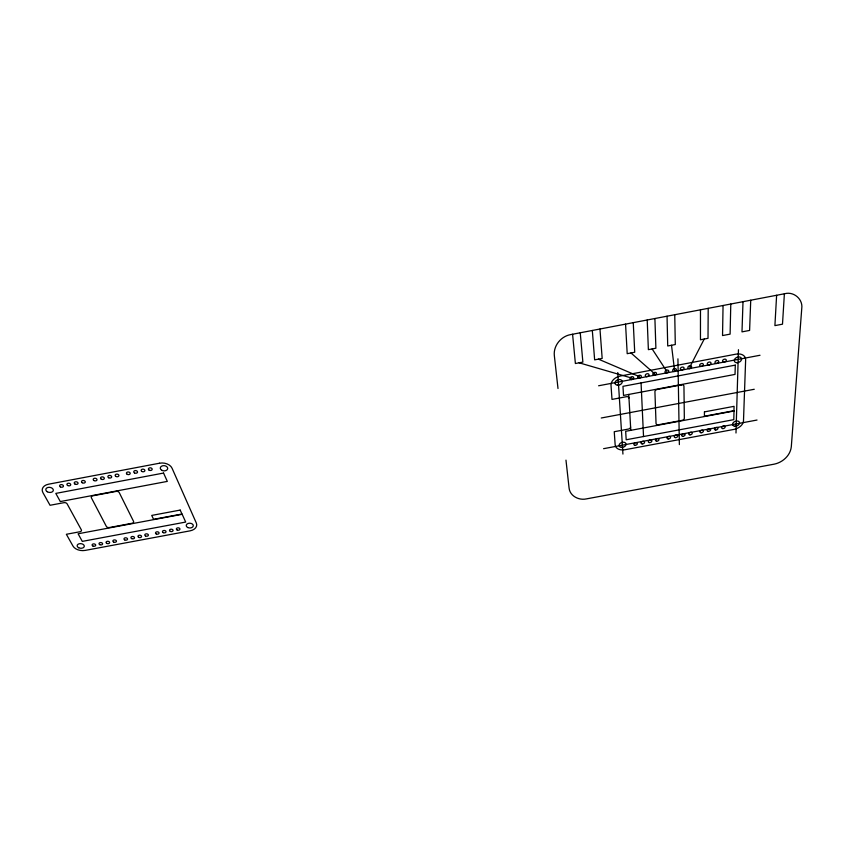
<?xml version="1.0" encoding="UTF-8"?>
<svg xmlns="http://www.w3.org/2000/svg" width="844" height="844" viewBox="0 0 844 844"><rect width="100%" height="100%" fill="white"/><g stroke="black" fill="none" stroke-linecap="round" stroke-linejoin="round"><path stroke-width="1.27" d="M700.478 309.822L700.457 339.763L708.01 338.328L708.2 308.345M723.055 305.507L722.538 335.564L730.102 334.129L730.788 304.03M735.989 433.004L738.458 349.701M743.005 301.698L741.992 331.871L749.599 330.426L750.738 300.221M776.617 295.273L774.908 325.615L782.494 324.18L784.382 293.796M689.748 367.172L704.234 339.045M598.596 385.771L760.022 355.261M601.255 418.002L754.262 389.274M603.587 448.681L757.026 420.038M579.132 362.804L631.871 378.112M598.407 359.143L639.478 376.677M630.964 352.961L654.68 373.797M652.138 348.941L666.897 371.487M671.507 345.259L674.514 370.052M558 388.504L554.339 355.662C553.221 345.861 560.901 336.376 570.47 334.646L784.751 293.712C793.75 291.201 803.203 299.219 801.747 308.556L791.303 446.771C790.385 455.57 782.557 462.523 774.127 464.168L586.474 498.878C579.047 500.608 569.858 496.135 569.078 487.98L565.976 460.138M572.58 334.256L575.386 363.521L582.877 362.097L580.239 332.789M592.319 330.479L594.64 359.861L602.173 358.426L599.968 329.023M617.755 372.552L622.935 454.072M625.562 324.128L627.197 353.678L634.72 352.243L633.253 322.661M628.769 394.433L630.784 430.345M641.06 382.859L643.529 436.57M647.211 319.992L648.371 349.659L655.894 348.224L654.902 318.526M667.045 316.205L667.72 345.977L675.295 344.542L674.746 314.738M677.932 358.827L679.367 444.609M630.584 426.916A2.416 1.688 -17.9 0 1 628.337 429.079L614.242 431.717L615.16 444.841A9.527 6.604 -17.3 0 0 624.855 449.757L733.921 429.417A9.738 6.541 -21.4 0 0 743.49 420.882L745.642 359.85A10.265 7.163 -23.6 0 0 736.021 354.142L620.308 376.034A10.012 7.258 -18.9 0 0 611.014 385.286L611.995 399.412L626.459 396.691A2.469 1.772 -18.7 0 1 628.97 398.041M704.434 411.883L704.413 416.229L733.953 410.701L734.069 406.333L704.434 411.883M734.027 411.017L733.784 419.658L626.185 439.766L625.678 431.295L734.027 411.017M735.293 365.125L735.029 374.409L623.516 395.425L622.967 386.33L735.293 365.125M159.548 463.208L48.583 484.192A10.096 6.763 7.9 0 0 42.907 492.611L50.049 505.282L63.922 502.676A2.49 1.656 7.1 0 1 67.119 503.847L81.319 529.789A2.426 1.583 6 0 1 79.895 531.752L66.359 534.284L72.995 546.079A9.558 6.203 5.6 0 0 85.244 550.394L190.079 530.844A9.421 6.362 2.2 0 0 196.325 523.048L172.049 468.209A9.928 6.963 4.3 0 0 159.548 463.208M163.557 473.062L55.809 493.402L60.314 501.568L167.323 481.397L163.557 473.062M116.113 491.419L92.872 495.797A2.479 1.667 6.3 0 0 91.405 497.865L106.344 526.392A2.405 1.593 5.1 0 0 109.414 527.521L132.033 523.28A2.395 1.604 4.4 0 0 133.521 521.307L119.257 492.622A2.469 1.677 5.6 0 0 116.113 491.419M681.498 384.875L657.276 389.443A2.49 1.772 -20 0 0 654.923 391.711L656.041 423.477A2.426 1.688 -19.1 0 0 658.457 424.754L682.005 420.354A2.437 1.677 -20 0 0 684.336 418.181L683.946 386.246A2.5 1.762 -21 0 0 681.498 384.875M180.194 510.082L151.72 515.42L153.597 519.324L181.966 514.017L180.194 510.082M182.177 514.302L78.091 533.777L82.29 541.384L185.691 522.067L182.177 514.302M67.647 485.49A1.92 1.298 7.5 0 0 70.706 484.857A1.92 1.298 7.5 0 0 68.09 483.285A1.92 1.298 7.5 0 0 67.647 485.49M74.968 484.045A1.92 1.298 7.3 0 0 78.038 483.412A1.92 1.298 7.3 0 0 75.432 481.829A1.92 1.298 7.3 0 0 74.968 484.045M82.206 482.736A1.92 1.308 7.1 0 0 85.286 482.103A1.92 1.308 7.1 0 0 82.691 480.531A1.92 1.308 7.1 0 0 82.206 482.736M93.927 480.531A1.91 1.308 6.7 0 0 96.997 479.888A1.91 1.308 6.7 0 0 94.422 478.305A1.91 1.308 6.7 0 0 93.927 480.531M101.333 479.213A1.91 1.308 6.5 0 0 104.318 478.421A1.91 1.308 6.5 0 0 101.607 476.955A1.91 1.308 6.5 0 0 101.333 479.213M108.676 477.757A1.91 1.319 6.3 0 0 111.672 476.966A1.91 1.319 6.3 0 0 108.971 475.499A1.91 1.319 6.3 0 0 108.676 477.757M115.934 476.449A1.91 1.319 6 0 0 118.93 475.657A1.91 1.319 6 0 0 116.24 474.191A1.91 1.319 6 0 0 115.934 476.449M134.523 472.935A1.899 1.319 5.4 0 0 137.53 472.144A1.899 1.319 5.4 0 0 134.861 470.667A1.899 1.319 5.4 0 0 134.523 472.935M127.212 474.317A1.899 1.319 5.6 0 0 130.198 473.526A1.899 1.319 5.6 0 0 127.528 472.049A1.899 1.319 5.6 0 0 127.212 474.317M141.897 471.479A1.899 1.329 5.1 0 0 144.894 470.678A1.899 1.329 5.1 0 0 142.246 469.211A1.899 1.329 5.1 0 0 141.897 471.479M149.166 470.171A1.899 1.329 4.9 0 0 152.173 469.369A1.899 1.329 4.9 0 0 149.525 467.892A1.899 1.329 4.9 0 0 149.166 470.171M145.537 535.972A1.804 1.192 3.6 0 0 148.375 535.223A1.804 1.192 3.6 0 0 145.854 533.914A1.804 1.192 3.6 0 0 145.537 535.972M138.701 537.333A1.804 1.192 3.8 0 0 141.539 536.584A1.804 1.192 3.8 0 0 139.007 535.286A1.804 1.192 3.8 0 0 138.701 537.333M131.675 538.609A1.804 1.192 4 0 0 134.512 537.86A1.804 1.192 4 0 0 131.97 536.562A1.804 1.192 4 0 0 131.675 538.609M92.893 545.994A1.815 1.182 5.2 0 0 95.71 545.245A1.815 1.182 5.2 0 0 93.125 543.958A1.815 1.182 5.2 0 0 92.893 545.994M113.623 542.038A1.804 1.182 4.6 0 0 116.461 541.299A1.804 1.182 4.6 0 0 113.898 540.002A1.804 1.182 4.6 0 0 113.623 542.038M106.819 543.399A1.804 1.182 4.8 0 0 109.636 542.65A1.804 1.182 4.8 0 0 107.072 541.363A1.804 1.182 4.8 0 0 106.819 543.399M99.803 544.675A1.815 1.182 5 0 0 102.63 543.926A1.815 1.182 5 0 0 100.046 542.639A1.815 1.182 5 0 0 99.803 544.675M177.177 530.021A1.793 1.203 2.5 0 0 179.941 529.135A1.793 1.203 2.5 0 0 177.335 527.933A1.793 1.203 2.5 0 0 177.177 530.021M170.33 531.382A1.793 1.203 2.8 0 0 173.083 530.496A1.793 1.203 2.8 0 0 170.467 529.304A1.793 1.203 2.8 0 0 170.33 531.382M156.224 533.936A1.793 1.203 3.2 0 0 159.073 533.186A1.793 1.203 3.2 0 0 156.562 531.878A1.793 1.203 3.2 0 0 156.224 533.936M163.282 532.659A1.793 1.203 3 0 0 166.036 531.773A1.793 1.203 3 0 0 163.409 530.591A1.793 1.203 3 0 0 163.282 532.659M124.743 539.928A1.804 1.192 4.2 0 0 127.571 539.179A1.804 1.192 4.2 0 0 125.028 537.881A1.804 1.192 4.2 0 0 124.743 539.928M161.763 470.277A3.724 2.616 4.3 0 0 167.682 468.715A3.724 2.616 4.3 0 0 162.523 465.804A3.724 2.616 4.3 0 0 161.763 470.277M187.811 527.542A3.534 2.384 2.1 0 0 193.287 525.812A3.534 2.384 2.1 0 0 188.191 523.428A3.534 2.384 2.1 0 0 187.811 527.542M78.714 547.767A3.587 2.321 5.6 0 0 84.284 546.321A3.587 2.321 5.6 0 0 79.157 543.768A3.587 2.321 5.6 0 0 78.714 547.767M47.275 491.746A3.787 2.543 8 0 0 53.309 490.501A3.787 2.543 8 0 0 48.108 487.421A3.787 2.543 8 0 0 47.275 491.746M60.357 486.872A1.92 1.298 7.7 0 0 63.427 486.239A1.92 1.298 7.7 0 0 60.8 484.667A1.92 1.298 7.7 0 0 60.357 486.872M638.971 378.123A1.92 1.382 -19.9 0 0 641.282 376.034A1.92 1.382 -19.9 0 0 638.18 375.865A1.92 1.382 -19.9 0 0 638.971 378.123M646.631 376.614A1.92 1.382 -20.2 0 0 648.962 374.514A1.92 1.382 -20.2 0 0 645.85 374.346A1.92 1.382 -20.2 0 0 646.631 376.614M654.153 375.253A1.92 1.382 -20.5 0 0 656.484 373.153A1.92 1.382 -20.5 0 0 653.383 372.985A1.92 1.382 -20.5 0 0 654.153 375.253M666.359 372.953A1.931 1.382 -21.1 0 0 668.712 370.843A1.931 1.382 -21.1 0 0 665.61 370.674A1.931 1.382 -21.1 0 0 666.359 372.953M673.966 371.508A1.931 1.382 -21.4 0 0 676.339 369.408A1.931 1.382 -21.4 0 0 673.238 369.229A1.931 1.382 -21.4 0 0 673.966 371.508M681.657 369.988A1.931 1.382 -21.7 0 0 684.03 367.878A1.931 1.382 -21.7 0 0 680.939 367.71A1.931 1.382 -21.7 0 0 681.657 369.988M689.189 368.638A1.941 1.382 -22 0 0 691.574 366.518A1.941 1.382 -22 0 0 688.482 366.349A1.941 1.382 -22 0 0 689.189 368.638M708.696 364.977A1.952 1.371 -22.8 0 0 710.954 362.762A1.952 1.371 -22.8 0 0 707.799 362.772A1.952 1.371 -22.8 0 0 708.696 364.977M701.069 366.423A1.941 1.371 -22.5 0 0 703.305 364.207A1.941 1.371 -22.5 0 0 700.161 364.218A1.941 1.371 -22.5 0 0 701.069 366.423M716.408 363.458A1.952 1.371 -23 0 0 718.666 361.232A1.952 1.371 -23 0 0 715.522 361.243A1.952 1.371 -23 0 0 716.408 363.458M723.952 362.097A1.952 1.371 -23.3 0 0 726.23 359.871A1.952 1.371 -23.3 0 0 723.086 359.882A1.952 1.371 -23.3 0 0 723.952 362.097M689.959 434.85A1.836 1.245 -19.8 0 0 692.207 432.93A1.836 1.245 -19.8 0 0 689.274 432.803A1.836 1.245 -19.8 0 0 689.959 434.85M682.807 436.274A1.825 1.245 -19.5 0 0 685.054 434.354A1.825 1.245 -19.5 0 0 682.121 434.227A1.825 1.245 -19.5 0 0 682.807 436.274M675.516 437.603A1.825 1.245 -19.3 0 0 677.753 435.683A1.825 1.245 -19.3 0 0 674.81 435.557A1.825 1.245 -19.3 0 0 675.516 437.603M634.994 445.284A1.815 1.255 -17.7 0 0 637.315 443.469A1.815 1.255 -17.7 0 0 634.435 443.184A1.815 1.255 -17.7 0 0 634.994 445.284M656.6 441.169A1.815 1.245 -18.5 0 0 658.953 439.344A1.815 1.245 -18.5 0 0 656.073 439.07A1.815 1.245 -18.5 0 0 656.6 441.169M649.469 442.583A1.815 1.245 -18.3 0 0 651.821 440.768A1.815 1.245 -18.3 0 0 648.93 440.484A1.815 1.245 -18.3 0 0 649.469 442.583M642.2 443.912A1.815 1.245 -18 0 0 644.531 442.087A1.815 1.245 -18 0 0 641.64 441.813A1.815 1.245 -18 0 0 642.2 443.912M722.812 428.604A1.846 1.245 -21 0 0 725.112 426.663A1.846 1.245 -21 0 0 722.19 426.536A1.846 1.245 -21 0 0 722.812 428.604M715.649 430.029A1.846 1.245 -20.7 0 0 717.938 428.087A1.846 1.245 -20.7 0 0 715.016 427.971A1.846 1.245 -20.7 0 0 715.649 430.029M701.1 432.729A1.836 1.245 -20.2 0 0 703.369 430.809A1.836 1.245 -20.2 0 0 700.436 430.683A1.836 1.245 -20.2 0 0 701.1 432.729M708.338 431.358A1.836 1.245 -20.5 0 0 710.616 429.427A1.836 1.245 -20.5 0 0 707.683 429.301A1.836 1.245 -20.5 0 0 708.338 431.358M668.174 438.964A1.825 1.245 -19 0 0 670.547 437.139A1.825 1.245 -19 0 0 667.667 436.854A1.825 1.245 -19 0 0 668.174 438.964M736.96 362.72A3.861 2.69 -23.7 0 0 741.486 358.352A3.861 2.69 -23.7 0 0 735.314 358.362A3.861 2.69 -23.7 0 0 736.96 362.72M734.892 426.252A3.65 2.448 -21.5 0 0 739.492 422.433A3.65 2.448 -21.5 0 0 733.742 422.158A3.65 2.448 -21.5 0 0 734.892 426.252M621.427 447.362A3.566 2.469 -17.2 0 0 626.005 443.807A3.566 2.469 -17.2 0 0 620.308 443.227A3.566 2.469 -17.2 0 0 621.427 447.362M617.418 385.18A3.756 2.722 -18.8 0 0 622.218 381.277A3.756 2.722 -18.8 0 0 616.226 380.602A3.756 2.722 -18.8 0 0 617.418 385.18M631.249 379.547A1.92 1.382 -19.5 0 0 633.707 377.563A1.92 1.382 -19.5 0 0 630.668 377.215A1.92 1.382 -19.5 0 0 631.249 379.547"/></g></svg>
